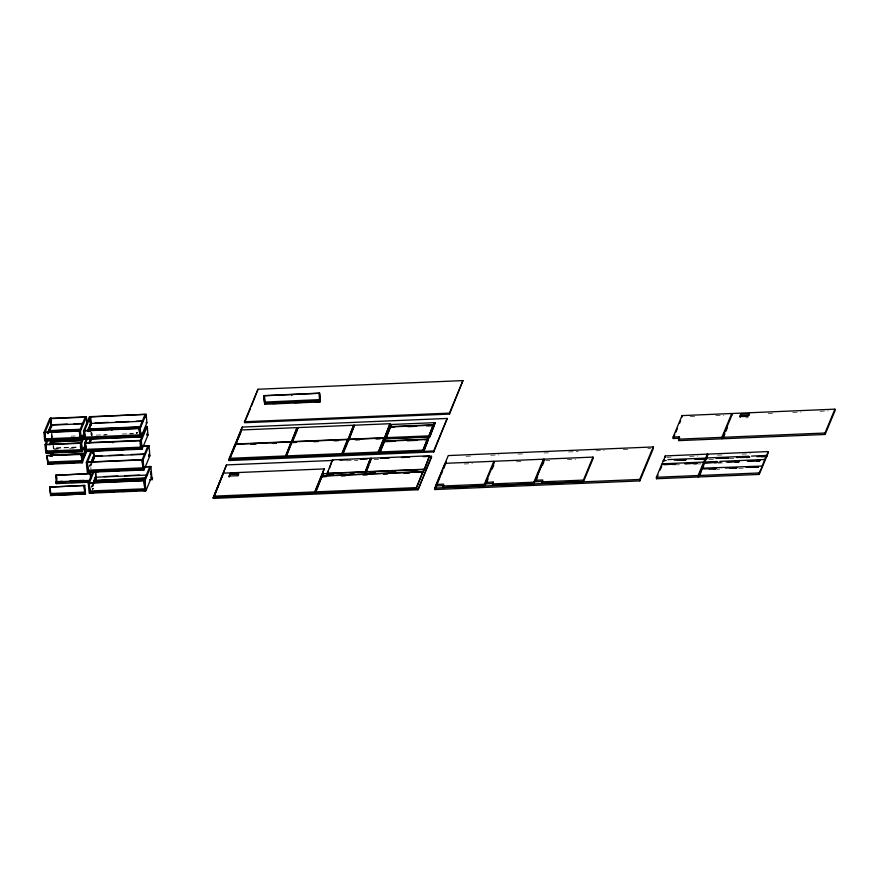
<?xml version="1.0" encoding="UTF-8"?>
<svg xmlns="http://www.w3.org/2000/svg" width="879" height="879" viewBox="0 0 879 879"><rect width="100%" height="100%" fill="white"/><g stroke="black" fill="none" stroke-linecap="round" stroke-linejoin="round"><path stroke-width="0.66" stroke-dasharray="4.39 3.3" d="M52.07 433.402L51.927 437.302L52.564 436.962L52.322 434.38M52.564 436.962L51.993 437.138L51.751 434.556M76.055 447.378L53.267 448.345L53.905 448.004M89.284 466.309L90.306 463.848M89.746 466.452L90.911 463.585M90.383 466.024L91.416 463.563M90.998 465.848L92.02 463.376M91.174 487.131L92.196 484.67M91.647 487.274L92.8 484.406M92.284 486.845L93.306 484.384M92.888 486.658L93.91 484.197M71.155 436.171L75.133 436.006M96.229 435.116L107.161 434.655M122.203 434.028L133.136 433.567M103.711 435.116L106.425 435.006M129.521 434.028L133.597 433.863M690.235 416.712L696.948 416.437M715.77 415.646L723.835 415.306M768.202 413.438L775.025 413.141M792.759 412.394L800.945 412.053M820.041 411.251L828.227 410.9M745.842 417.822L748.249 417.723M76.187 447.059L53.399 448.026L53.487 448.993L58.849 448.762M69.573 448.312L76.275 448.026M54.41 449.158L58.388 448.993M346.842 460.816L357.775 460.354M374.168 459.662L379.64 459.442M466.167 456.278L473.001 455.992M490.768 455.245L498.964 454.893M518.094 454.091L524.928 453.806M544.057 452.993L550.891 452.707M568.647 451.96L578.217 451.553M595.973 450.806L604.181 450.466M623.31 449.663L630.133 449.367M647.9 448.62L650.636 448.51M464.211 463.991L472.331 463.64M516.478 461.783L523.247 461.497M545.738 460.552L549.804 460.376M567.394 459.64L575.514 459.299M666.754 457.311L672.138 457.091M689.641 456.355L697.728 456.014M717.561 455.179L724.395 454.882M742.162 454.135L750.369 453.795M708.892 459.552L715.726 459.267M729.394 458.695L736.25 458.388M718.473 462.673L721.198 462.563M676.709 464.87L679.401 464.749M698.256 463.958L700.97 463.826M718.154 463.123L726.373 462.75M716.934 469.276L719.67 469.155M738.81 468.353L744.293 468.1M91.888 432.71L92.13 435.292M91.823 432.875L91.987 435.61M91.317 432.897L91.559 435.479M91.251 433.05L91.493 435.632M90.856 432.512L91.075 434.929M53.597 445.576L53.839 448.158M53.092 445.598L53.267 448.345M51.575 433.424L51.927 437.302M51.301 434.182L51.63 437.808"/><path stroke-width="1.32" d="M703.661 463.705L703.585 462.541M706.474 459.223L707.859 454.124L768.004 451.586L766.301 457.135L766.246 455.948M705.222 460.255L698.267 476.978L656.514 478.736L656.382 477.286L661.799 464.255C661.689 467.969 663.293 457.662 663.491 461.068M704.881 462.706L704.793 461.991L717.088 461.497M702.288 468.979L702.211 468.199L762.445 466.068L759.115 472.957L759.247 474.418L699.102 476.945L698.97 475.495L701.805 468.672L701.881 469.891M704.024 462.804C704.167 458.728 705.892 459.464 707.155 455.608L707.024 454.157L665.271 455.915L663.843 459.772M291.608 395.198L292.059 395.121M663.502 460.684L666.205 460.53M83.725 433.578L81.264 439.5L44.719 441.038L43.95 432.567L49.861 418.36L86.395 416.822L87.054 424.085M44.961 432.523L45.73 440.994L44.587 432.226L80.121 430.732L80.824 439.357C78.769 433.721 78.923 421.524 80.319 439.379M45.093 432.204L50.729 418.635M47.829 433.479L51.323 425.095C49.894 411.493 52.18 420.239 50.883 424.953L47.741 432.512M45.609 438.819L45.038 438.995L45.675 438.654M45.697 439.786L45.126 439.961L45.763 439.621M48.334 433.457L50.905 426.084L50.993 427.128L51.63 426.787L51.037 425.766M49.455 432.039L51.542 425.744M84.834 445.763L82.373 451.685L45.829 453.223L45.06 444.752L46.532 441.203M45.631 444.565L46.84 453.179L45.697 444.411L81.231 442.906L81.934 451.542C80.626 452.454 79.747 442.818 81.165 443.071M46.202 444.389L47.741 440.687M51.971 430.501L51.334 430.842L80.033 429.633M46.213 451.026L81.681 449.685M49.356 444.675L51.498 439.5M46.807 451.971L46.235 452.147L81.835 450.498M49.949 444.411L52.004 439.478M50.564 444.225L52.103 440.533M46.972 455.608L81.901 453.982L82.604 462.618L82.033 462.793L48.18 464.222L46.972 455.608L48.18 464.222M81.747 440.346L52.674 441.884L82.176 440.643M47.477 455.586L83.527 454.344L83.626 455.311L80.967 455.421M53.311 441.544L53.487 444.291M49.993 456.212L51.454 452.707M50.564 456.014L51.542 453.674M47.741 464.079L47.708 462.87L82.505 461.563L86.889 451.037M51.696 455.685L53.377 451.63M51.927 456.311L53.476 452.597M49.839 487.076L84.758 485.45L85.285 492.064L50.422 493.537L49.839 487.076L51.114 495.525M50.334 487.054L84.758 485.45M56.3 475.187L55.729 475.374L90.218 473.605L56.3 475.187L56.882 481.648L56.113 482.186L56.245 483.637L88.581 482.274M50.422 493.537L49.905 486.922M50.608 495.547L50.575 494.339L50.608 495.547L85.527 493.921L80.165 494.152M56.882 481.648L62.365 481.252M56.245 483.637L55.795 475.209M79.615 430.743L85.252 417.184M85.384 416.866L86.065 419.591M85.999 419.744L85.823 417.009M81.264 439.5L80.494 431.029L86.395 416.822M80.132 437.368L45.104 438.841M80.22 438.335L80.286 438.171M83.516 430.897L89.416 416.701L146.123 414.306L146.892 422.777L140.981 436.984L84.285 439.368L83.516 430.897L140.211 428.512L146.123 414.306M91.02 423.107L90.427 416.657L89.79 416.998L145.112 414.35M80.824 439.357L71.32 439.599M84.527 430.853L85.296 439.324L84.153 430.556L139.849 428.216L140.552 436.841C138.497 431.204 138.651 419.008 140.047 436.863M84.659 430.534L90.295 416.976M80.725 442.928L83.802 435.534M82.373 451.685L81.604 443.214L84.549 436.105M84.736 437.017L85.175 437.149M87.307 430.853L90.955 423.271M87.801 430.831L90.889 423.425L90.361 416.811M85.263 438.116L84.692 438.302L85.329 437.962M88.405 430.556L90.471 424.414L90.559 425.469L91.196 425.128L90.603 424.096M88.504 431.611L91.108 424.074M81.329 450.52L81.395 450.356M140.453 440.412L146.222 426.535L147.232 426.491L148.002 434.962L142.09 449.169L85.395 451.553L84.626 443.082L86.098 439.533M89.548 431.248L90.526 428.875L140.75 426.765M85.197 442.906L86.406 451.509L85.263 442.741L140.948 440.39L141.662 449.026C140.354 449.938 139.475 440.302 140.882 440.555M81.934 451.542L81.901 450.334M85.768 442.719L87.307 439.017M90.383 431.622L91.405 429.161M91.537 428.842L90.9 429.183L139.805 427.117M81.901 453.982L81.264 454.322L82.033 462.793M82.132 457.706L85.735 449.048M85.779 449.356L141.409 447.169M82.736 457.443L85.823 450.026M88.911 443.005L90.449 439.313M86.373 450.301L85.801 450.487L141.563 447.982M89.515 442.741L91.57 437.808M86.307 451.235L82.417 460.596L47.554 462.068L47.037 455.454M90.119 442.566L92.174 437.632M142.497 445.972L148.98 445.697L149.891 455.783L143.991 469.979L87.285 472.375L86.373 462.288L91.295 450.455M87.384 462.244L88.296 472.331L87.01 461.947M87.515 461.925L92.13 450.828M87.68 470.177L143.365 467.826M91.845 460.146L93.383 456.454L145.002 454.278M91.834 461.365L93.888 456.432L93.46 450.894M88.263 471.122L87.702 471.298L143.453 468.793M91.921 462.332L93.976 457.399M92.537 462.145L94.075 458.442L93.603 457.102M87.856 472.188L98.789 471.573M94.108 457.08L93.635 458.311M145.76 466.727L150.869 466.507L151.792 476.594L145.881 490.801L89.186 493.185L88.263 483.098L93.185 471.265M89.273 483.065L90.196 493.141L88.9 482.758M89.405 482.736L94.02 471.638M89.57 490.987L145.2 488.801M93.734 480.967L95.273 477.264L146.892 475.089M95.91 476.923C95.009 478 96.58 474.023 95.547 472.891M93.218 483.406L95.778 477.242L95.361 471.704M89.757 493.009L93.899 492.679M90.163 491.932L89.592 492.119L144.848 489.636M93.822 483.142L95.866 478.22M94.427 482.967L95.965 479.264L95.503 477.912M95.998 477.89L95.525 479.121L95.404 476.945M144.266 479.934L95.811 481.978L95.679 480.527L145.705 477.89M95.811 481.978L95.899 479.989M139.343 428.238L144.98 414.668M139.86 434.852L139.926 434.687M139.948 435.819L140.014 435.654M140.552 436.841L140.519 435.632M142.09 449.169L141.321 440.698L147.232 426.491M141.058 448.004L141.123 447.84M147.243 433.127L147.364 435.303L147.265 434.259M141.662 449.026L130.861 449.323M142.2 459.618L147.837 446.06M147.969 445.741L142.903 446.268M143.991 469.979L143.068 459.893L148.98 445.697M142.947 468.815L143.013 468.661M149.078 454.102L148.76 456.146M143.046 469.869L142.068 459.937L143.552 469.847L142.695 459.596L86.944 462.101M144.09 480.439L149.727 466.87M149.859 466.551L144.804 467.079M145.881 490.801L144.969 480.714L150.869 466.507M144.947 490.68L144.024 480.593L144.947 490.68L145.507 490.504L142.794 490.614M151.221 476.781L150.65 476.956M152.342 479.593L152.43 477.605L152.342 479.593L149.65 479.703M423.271 456.63L431.468 456.278L431.556 457.245L418.041 489.757L213.081 498.393L226.507 464.914L333.097 460.431M228.727 459.585L242.252 427.084L447.213 418.448L433.776 451.916L228.815 460.552L228.727 459.585L433.688 450.949L447.213 418.448M244.461 421.755L257.986 389.243L462.947 380.607L449.51 414.086L244.549 422.722L244.461 421.755L449.422 413.119L462.947 380.607M213.861 496.152L223.42 473.155L324.219 468.914L314.748 492.877L213.949 497.118L213.861 496.152L314.66 491.91L324.219 468.914M229.595 458.322L235.429 444.28L291.125 441.928L285.367 456.937L229.683 459.288L229.595 458.322L285.279 455.97M235.517 445.246L241.384 429.963L297.069 427.623L291.323 442.631M213.597 497.14L226.507 464.914M229.331 459.299L230.891 455.553M231.935 453.048L242.252 427.084M245.076 421.47L250.273 408.966M251.306 406.461L257.986 389.243M214.443 495.91L223.42 473.155M229.683 459.288L235.034 446.411M235.627 444.972L237.088 441.467M238.066 439.126L241.472 430.93M229.144 476.055L230.254 473.396L238.648 473.045L237.55 475.704L229.144 476.055L229.232 477.022L230.254 473.396M263.821 395.638L264.414 402.099L320.165 399.582L319.582 393.133L263.821 395.638L264.414 402.099M265.029 404.252L264.326 395.616L265.029 404.252L319.714 401.945L320.253 400.56L320.286 401.769M264.59 404.109L264.568 402.901L265.095 404.087M238 475.781L238.736 474.012L230.342 474.363M285.367 456.937L297.069 427.623M286.125 455.937L291.96 441.895L347.655 439.544L341.909 454.553L286.213 456.904L286.125 455.937L341.81 453.586L347.655 439.544M296.234 442.423L292.158 442.598L292.07 441.632L297.915 427.59L353.611 425.238L347.853 440.247L353.611 425.238M286.213 456.904L291.96 441.895M292.652 441.423L297.52 429.721M319.582 393.133L320.099 399.747M315.495 491.866L322.055 476.099L422.854 471.847L416.382 488.592L315.583 492.844L315.495 491.866L416.294 487.625L422.854 471.847M326.34 476.627L322.252 476.803L323.032 473.748L423.832 469.507L423.052 472.55L423.832 469.507M315.583 492.844L322.055 476.099M322.252 476.803L323.12 474.715M328.449 470.628L326.922 474.297L332.438 459.871L370.488 458.267L364.983 472.693L370.488 458.267M329.471 468.177L332.438 459.871M342.656 453.553L348.491 439.511L384.024 438.017L378.278 453.026L342.744 454.52L342.656 453.553L378.19 452.059L384.024 438.017M354.446 425.205L348.699 440.214L354.446 425.205L389.979 423.711L384.222 438.72L389.979 423.711M342.744 454.52L348.578 440.478M368.872 465.321L365.818 472.66L371.323 458.234L429.534 455.783L424.03 470.21L429.534 455.783M369.883 462.87L371.323 458.234M429.282 436.951L423.887 451.103L379.113 452.993L383.497 441.28L384.046 441.741L379.574 452.487L384.497 441.236L427.26 439.445L422.832 450.663L428.271 439.401L427.809 439.907M383.497 441.28L385.013 438.808M383.673 441.445L389.946 426.952M389.573 426.656L390.968 424.502L389.617 427.139M379.113 452.993L390.968 424.502M386.024 436.984L389.99 427.436M380.08 452.465L384.497 441.236M395.363 440.95L384.639 440.917L385.518 438.786L428.282 436.984L427.436 439.61L424.766 439.72M384.98 437.709L386.035 438.16L390.452 426.93L433.204 425.128L429.282 435.16M394.638 426.93L390.584 426.612L391.474 424.48L434.226 422.678L433.391 425.293L428.04 425.524M384.683 441.401L385.518 438.786M386.529 436.962L390.452 426.93M390.628 427.095L391.474 424.48M422.832 450.663L427.26 439.445M427.436 439.61L428.282 436.984M385.068 438.676L429.842 436.797L435.237 422.634L428.787 436.358L433.204 425.128M433.391 425.293L434.226 422.678M423.337 450.641L427.765 439.423M429.293 436.336L434.215 425.084L433.754 425.59M427.941 439.588L428.776 436.973M434.731 422.656L433.885 425.271L435.237 422.634M423.887 451.103L428.271 439.401M429.842 436.797L434.215 425.084M418.041 489.757L431.468 456.278M434.753 488.087L448.268 455.575L653.24 446.939L653.372 448.389L639.846 480.901L434.885 489.537L434.753 488.087L639.714 479.451L653.24 446.939M443.785 485.604L436.478 485.911L436.347 484.461L445.137 463.332L493.855 461.277L493.987 462.728M434.885 489.537L440.082 477.033M441.137 474.726L442.686 470.781M443.719 468.518L446.323 462.024M493.218 482.066L493.35 483.516L486.043 483.824L485.911 482.373L493.218 482.066L492.57 485.384L533.982 483.637L543.552 460.64L543.42 459.19L494.701 461.244L484.428 485.724L443.016 487.471L443.653 484.153L436.347 484.461M484.428 485.724L484.296 484.274L493.855 461.277M486.043 483.824L488.109 478.857M492.24 468.914L493.789 465.178M533.982 483.637L533.85 482.186L543.42 459.19M535.465 480.286L544.255 459.157L592.973 457.102L593.105 458.552L583.546 481.549L542.134 483.296L542.782 479.978L535.465 480.286L535.597 481.736L542.914 481.428L542.134 483.296M536.113 480.494L537.673 476.77M542.321 465.584L543.87 461.849M583.546 481.549L583.414 480.099L592.973 457.102M673.116 437.05L679.412 436.786L679.544 438.236L673.248 438.511L673.116 437.05L682.038 415.602L731.767 413.515L731.899 414.965M663.887 461.025L663.832 459.706M656.514 478.736L658.074 475.001M660.14 470.023L661.689 466.288M673.248 438.511L674.819 434.72M675.874 432.193L677.445 428.414M679.544 423.37L680.599 420.843M834.918 409.164L824.996 433.017L722.692 437.324L722.824 438.775L825.128 434.468L835.05 410.614L834.918 409.164L732.603 413.471L721.978 438.808L678.555 440.643L679.412 436.786M698.267 476.978L698.135 475.528L703.552 462.497M707.024 454.157L705.683 458.838L694.915 459.288M699.618 475.704L701.178 471.957M702.244 469.408L703.771 465.716M706.496 459.179L707.859 454.124M721.978 438.808L721.846 437.357L731.767 413.515M723.34 437.522L724.911 433.754M725.955 431.248L727.515 427.48M740.821 413.954L739.711 416.624L748.117 416.272L749.227 413.602L740.821 413.954L740.217 417.184M766.213 455.904L762.324 465.683M759.247 474.418L768.136 453.048L768.004 451.586M111.732 430.369L112.094 429.952M748.831 456.212L706.474 457.97M703.991 462.079L662.195 463.804M704.464 463.683L704.42 462.475L702.255 468.243M766.598 455.454L751.567 456.091M764.928 459.486L719.813 461.387M264.26 395.781L319.011 393.309L319.714 401.945M264.502 403.065L320.187 400.714M272.809 403.604L286.389 403.032M294.542 402.692L308.122 402.121M314.924 401.835L320.352 401.604M50.795 418.481L50.224 418.657L85.757 417.162M52.784 424.722L67.386 424.107M74.023 423.821L83.318 423.436M95.119 422.931L108.787 422.359M115.621 422.074L129.29 421.491M136.135 421.206L142.969 420.92M83.615 423.733L50.817 425.117L50.575 422.535M143.354 421.217L90.383 423.447L90.141 420.865M50.63 426.831L51.63 426.787M90.196 425.172L91.196 425.128M145.881 422.821L146.892 422.777M50.96 430.545L81.187 429.271M43.95 432.567L80.494 431.029M81.769 435.731L84.428 435.621M141.343 433.215L144.079 433.105M84.67 437.171L140.365 434.83M146.991 435.006L148.002 434.962M45.192 439.808L80.725 438.313M84.758 438.138L140.453 435.797M49.455 440.522L63.123 439.95M90.35 438.797L105.293 438.171M112.094 437.885L125.675 437.313M133.828 436.973L140.618 436.687M390.584 426.612L433.347 424.81M407.999 426.37L416.02 426.029M390.496 427.414L394.506 427.249M407.867 426.689L415.888 426.348M426.568 425.897L433.248 425.612M45.06 444.752L81.604 443.214M84.626 443.082L141.321 440.698M740.953 415.415L749.358 415.053L749.227 413.602M83.593 447.927L86.252 447.818M83.681 448.894L86.34 448.784M235.539 444.005L291.235 441.665M292.07 441.632L347.765 439.28M348.611 439.247L384.134 437.753M385.991 437.665L428.743 435.874M47.829 452.817L61.497 452.245M68.331 451.96L82 451.377M88.746 451.103L103.689 450.466M110.479 450.18L124.06 449.608M250.57 444.345L256.009 444.115M272.303 443.434L276.38 443.258M313.891 441.676L317.967 441.511M334.273 440.818L338.349 440.654M355.523 439.929L359.632 439.753M376.025 439.06L380.124 438.885M384.639 440.917L427.392 439.115M83.824 453.652L51.982 454.992L52.07 455.959M407.395 440.445L416.745 440.049M384.541 441.73L395.231 441.28M407.263 440.764L416.613 440.379M93.515 456.135L102.217 455.761M109.062 455.476L122.73 454.904M130.927 454.553L144.606 453.982M93.449 456.289L94.02 456.113L93.526 450.729M93.471 457.421L94.042 457.234M93.196 458.168L94.207 458.124M148.892 455.827L149.891 455.783M47.807 463.925L53.169 463.694M61.211 463.354L74.627 462.793M86.373 462.288L143.068 459.893M678.423 439.181L721.846 437.357M380.036 451.982L422.788 450.18M339.92 460.135L346.755 459.849M360.423 459.277L367.257 458.992M380.915 458.409L389.111 458.069M401.417 457.552L409.614 457.201M105.579 471.287L119.17 470.715M125.961 470.43L140.904 469.804M104.118 476.583L117.786 476M124.62 475.715L139.662 475.089M150.595 474.627L150.727 472.232M95.932 478.055L95.361 478.231L95.965 479.264M95.086 478.989L96.097 478.945M233.045 473.726L238.495 473.495M70.485 480.912L84.032 480.341M69.804 481.088L79.242 480.692M56.311 481.824L89.834 480.417M56.113 482.186L89.79 480.769M95.679 480.527L145.485 478.429M56.465 483.109L59.157 483M71.287 482.483L79.374 482.142M96.031 481.439L100.074 481.274M113.534 480.703L121.61 480.363M133.718 479.857L141.794 479.516M88.834 482.923L144.595 480.417L145.442 490.658M88.263 483.098L144.969 480.714M326.834 473.331L364.895 471.726M365.73 471.693L423.942 469.243M667.908 459.618L705.683 458.113M328.285 474.242L333.723 474.012M350.029 473.331L354.105 473.155M369.883 472.484L375.3 472.265M391.54 471.573L395.605 471.408M411.844 470.726L417.261 470.496M674.281 460.189L686.411 459.673M716.099 458.398L728.394 457.882M736.602 457.53L749.842 457.003M757.105 456.673L766.675 456.267M677.357 460.156L685.433 459.816M698.882 459.299L705.606 459.025M718.78 458.409L728.339 458.014M740.623 457.541L748.853 457.146M761.148 456.63L766.62 456.695M682.763 460.178L685.455 460.058M724.263 458.42L728.361 458.256M746.139 457.509L748.875 457.388M322.164 475.836L422.964 471.583M341.327 476L345.414 475.825M363.115 475.078L367.202 474.902M383.552 474.22L387.639 474.045M403.988 473.352L409.438 473.122M663.612 464.562L675.731 464.046M685.159 463.651L695.937 463.2M704.859 462.826L717.154 462.299M726.724 461.904L739.03 461.387M747.227 461.035L759.533 460.519M664.535 464.551L675.676 464.178M684.73 463.694L697.223 463.277M705.793 462.815L718.099 462.288M727.669 461.893L738.975 461.519M748.172 461.025L760.467 460.508M673.006 464.541L675.698 464.42M693.212 463.683L697.245 463.519L694.531 463.683M714.385 462.793L717.121 462.684M734.899 461.925L738.997 461.761M736.239 461.925L738.975 461.816M50.51 494.503L85.439 492.877L85.461 494.086M100.689 492.394L114.27 491.822M122.423 491.471L136.003 490.9M58.717 495.053L73.462 494.427M703.639 468.968L715.945 468.452M725.516 468.057L737.382 467.584M746.018 467.188L758.313 466.672M709.034 468.925L715.869 468.639M729.537 468.067L736.371 467.782M750.04 467.199L758.236 466.859M713.177 468.946L715.913 468.826M733.679 468.078L736.415 467.969M755.522 467.21L758.28 467.046M442.884 486.021L484.296 484.274M492.438 483.933L533.85 482.186M542.002 481.846L583.414 480.099M656.382 477.286L698.135 475.528M698.97 475.495L759.115 472.957M212.993 497.426L417.954 488.79M90.9 467.969L90.801 468.067M706.123 459.629L706.101 458.486L704.859 462.189M824.996 433.017L825.128 434.468M682.038 415.602L682.17 417.053M665.271 455.915L665.403 457.366M639.714 479.451L639.846 480.901M544.255 459.157L544.387 460.607M449.422 413.119L449.51 414.086M433.688 450.949L433.776 451.916M416.294 487.625L416.382 488.592M390.463 424.524L390.551 425.491M384.519 438.83L384.606 439.797M378.19 452.059L378.278 453.026M341.81 453.586L341.909 454.553M314.66 491.91L314.748 492.877M297.915 427.59L298.003 428.556M145.551 414.492L145.782 417.075M150.792 472.067L151.188 475.572M145.485 414.646L145.716 417.228M149.166 455.069L149.254 456.124M140.211 428.512L140.981 436.984M140.387 440.577L141.156 449.048M89.856 416.833L90.625 425.304M92.954 450.916L93.207 453.597M92.888 451.07L93.141 453.762M90.647 473.748L90.998 477.616M90.581 473.902L90.933 477.78M90.218 473.605L90.614 478.934M85.263 442.741L85.735 447.905M87.252 464.639L87.493 467.32M89.021 484.109L89.273 486.801M80.659 443.093L81.428 451.564M81.329 454.157L82.099 462.64M84.186 485.626L84.889 494.262L84.12 485.79M56.366 475.034L56.717 478.901M52.74 441.73L52.916 444.466M50.532 421.085L51.07 426.974M45.928 446.993L46.169 449.576M92.438 488.933L93.02 488.548L92.438 488.933M112.809 442.598L113.413 442.28L112.809 442.598M136.52 433.017L137.113 432.699L136.52 433.017M759.5 460.893L756.764 461.014L759.478 460.948"/></g></svg>
